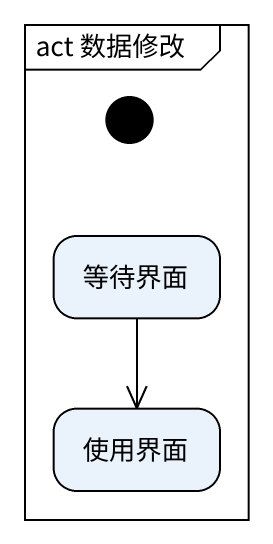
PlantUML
@startuml
mainframe act 数据修改
hide empty description
state initial1 <<start>>
state 等待界面
state 使用界面
等待界面 --> 使用界面
@enduml
